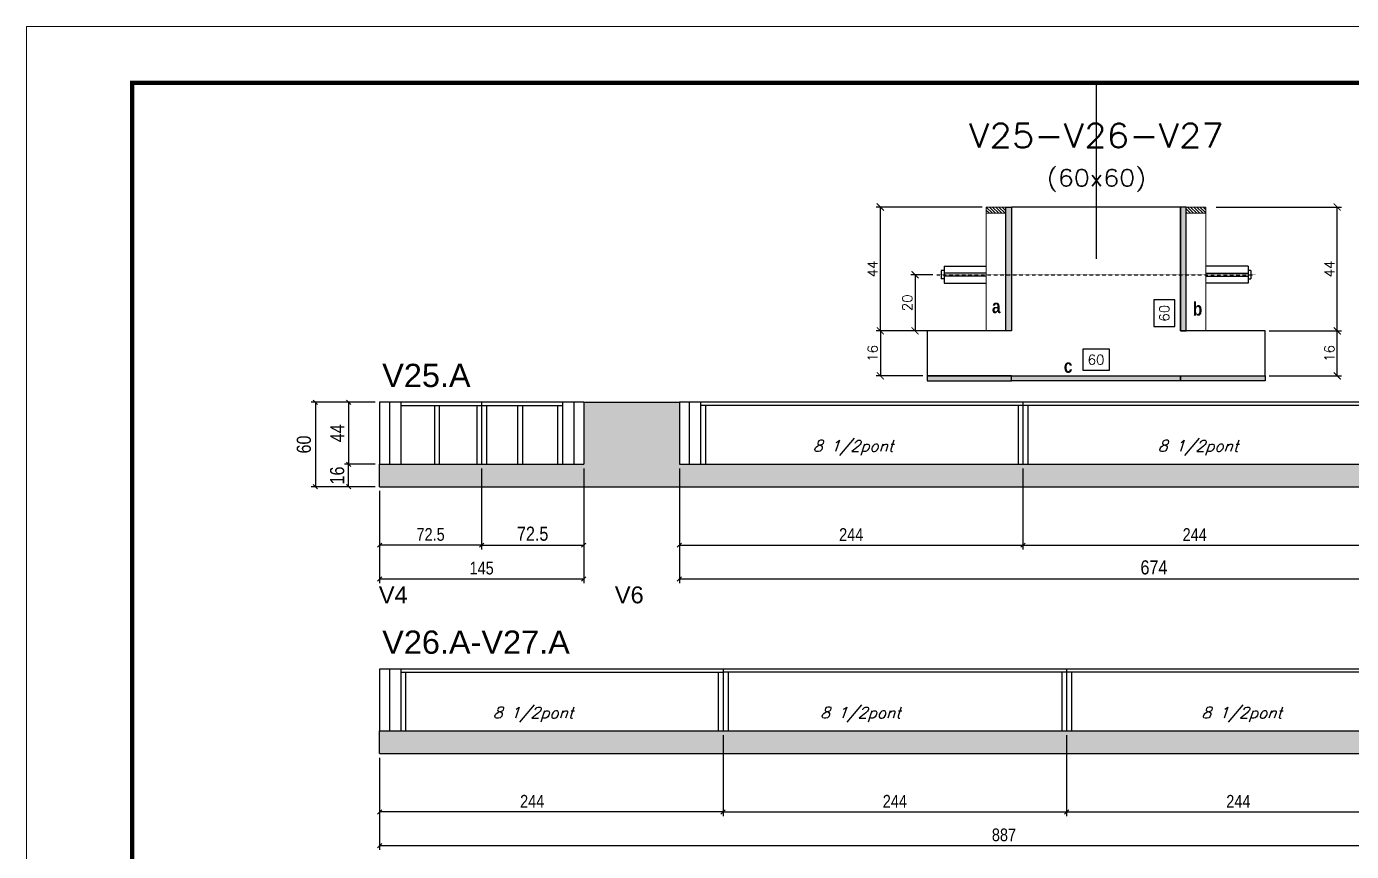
# Model space of a CAD drawing. Extents: x -10448 to -1189, y -11772 to 17235.
# Drawn here: x -10448 to -9507, y 8218 to 8804 of the extents above; entities that cross this region are included whole.
import ezdxf
from ezdxf.enums import TextEntityAlignment as Align

# ---------------------------------------------------------------- set-up
doc = ezdxf.new("R2010")
doc.units = 0
doc.linetypes.add('DASHED', pattern=[0.75, 0.5, -0.25])
doc.linetypes.add('HIDDEN', pattern=[0.375, 0.25, -0.125])
for name, color, linetype in [('5', 5, 'Continuous'), ('COTA', 241, 'Continuous'), ('Cota Seção (2x)', 4, 'Continuous'), ('detalhes', 4, 'Continuous'), ('NOMENCLATURA', 7, 'Continuous'), ('Painéis', 200, 'Continuous'), ('SARR_2.2x7', 40, 'Continuous'), ('SARR_3.5x7', 81, 'Continuous'), ('TENSOR', 3, 'Continuous'), ('texto', 7, 'Continuous'), ('Texto de Titulo', 7, 'Continuous'), ('Texto Qtd Sarr', 242, 'Continuous')]:
    doc.layers.add(name, color=color, linetype=linetype)
for name, color, linetype, lineweight in [('CONCRETO', 251, 'Continuous', 25), ('Folhas', 255, 'Continuous', 9), ('Hachura', 251, 'Continuous', 9), ('Madeira', 126, 'Continuous', 18), ('SARRAFO DE PRESSAO', 251, 'DASHED', 9), ('Texto Seção', 7, 'Continuous', 15)]:
    doc.layers.add(name, color=color, linetype=linetype, lineweight=lineweight)
doc.styles.add('COTA TECNICA', font='techl___.ttf', dxfattribs={"height": 10})
doc.styles.add('COTA TECNICA-50', font='techl___.ttf', dxfattribs={"height": 9})
doc.styles.add('Romans', font='romans.shx')
doc.styles.get("Standard").update_dxf_attribs({"font": 'arial.ttf'})
doc.styles.add('TECNICA', font='techb___.ttf', dxfattribs={"height": 10})
doc.dimstyles.new('COTA PAINEL-50', dxfattribs={"dimtxt": 9, "dimasz": 3, "dimexe": 3, "dimexo": 3, "dimgap": 3, "dimtad": 1, "dimdec": 1, "dimzin": 12, "dimdsep": 46, "dimtxsty": 'COTA TECNICA-50', "dimblk1": 'OBLIQUE', "dimblk2": 'OBLIQUE', "dimsah": 1, "dimcen": 0.9, "dimclrd": 4, "dimclre": 4, "dimclrt": 240, "dimadec": 1, "dimazin": 3, "dimtfac": 1, "dimtdec": 1, "dimtmove": 0, "dimatfit": 3, "dimfxl": 1, "dimtolj": 1, "dimtzin": 12, "dimarcsym": 0})
doc.dimstyles.new('Cota Seção (2x)', dxfattribs={"dimtxt": 7, "dimasz": 5, "dimexe": 3, "dimexo": 3, "dimgap": 2, "dimtad": 3, "dimdec": 1, "dimlfac": 0.5, "dimzin": 12, "dimdsep": 46, "dimtxsty": 'Romans', "dimblk": 'ARCHTICK', "dimcen": 0, "dimclrd": 4, "dimclre": 4, "dimclrt": 1, "dimadec": 1, "dimazin": 3, "dimtfac": 1, "dimtdec": 1, "dimtmove": 0, "dimatfit": 3, "dimldrblk": 'OBLIQUE', "dimfxl": 1, "dimtolj": 1, "dimtzin": 12, "dimarcsym": 0})
doc.dimstyles.new('Cota Seção interna', dxfattribs={"dimtxt": 7, "dimasz": 6, "dimexe": 0.18, "dimexo": 2, "dimgap": -4, "dimtad": 3, "dimdec": 1, "dimlfac": 0.5, "dimzin": 12, "dimdsep": 46, "dimtxsty": 'Romans', "dimblk": 'ARCHTICK', "dimcen": 0.09, "dimse1": 1, "dimse2": 1, "dimsd1": 1, "dimsd2": 1, "dimclrd": 180, "dimclre": 5, "dimclrt": 1, "dimadec": 0, "dimazin": 3, "dimtfac": 1, "dimtdec": 1, "dimtofl": 0, "dimtmove": 0, "dimatfit": 3, "dimldrblk": 'ARCHTICK', "dimfxl": 1, "dimtolj": 1, "dimtzin": 0, "dimarcsym": 0})
doc.dimstyles.new('PAINEL', dxfattribs={"dimtxt": 10, "dimasz": 3, "dimexe": 3, "dimexo": 3, "dimgap": 3, "dimtad": 1, "dimdec": 1, "dimzin": 12, "dimdsep": 46, "dimtxsty": 'COTA TECNICA', "dimblk1": 'OBLIQUE', "dimblk2": 'OBLIQUE', "dimsah": 1, "dimcen": 0.9, "dimclrd": 4, "dimclre": 4, "dimclrt": 240, "dimadec": 1, "dimazin": 3, "dimtfac": 1, "dimtdec": 1, "dimtmove": 0, "dimatfit": 3, "dimfxl": 1, "dimtolj": 1, "dimtzin": 12, "dimarcsym": 0})

# ---------------------------------------------------------------- blocks, each defined once
blk = doc.blocks.new('9999999999')
at = {"layer": 'Folhas'}
blk.add_lwpolyline([(98138.98, 34190.21), (99623.98, 34190.21), (99623.98, 35240.21), (98138.98, 35240.21)], close=True, dxfattribs=at)
at = {"layer": 'Folhas', "color": 30, "const_width": 3}
blk.add_lwpolyline([(98213.98, 34230.21), (99583.98, 34230.21), (99583.98, 35200.21), (98213.98, 35200.21)], close=True, dxfattribs=at)
blk = doc.blocks.new('_ArchTick')
at = {"color": 0, "linetype": 'ByBlock', "const_width": 0.15}
blk.add_lwpolyline([(-0.5, -0.5), (0.5, 0.5)], dxfattribs=at)
blk = doc.blocks.new('*D923')
at = {"layer": 'COTA', "color": 4, "lineweight": -2, "transparency": 16777216}
for p, q in [((-9769.61, 8675.96), (-9844.82, 8675.96)), ((-9841.82, 8587.96), (-9841.82, 8675.96)), ((-9769.61, 8587.96), (-9844.82, 8587.96))]:
    blk.add_line(p, q, dxfattribs=at)
at = {"layer": 'Defpoints', "color": 0, "transparency": 16777216}
for p in [(-9841.82, 8675.96), (-9766.61, 8675.96), (-9766.61, 8587.96)]:
    blk.add_point(p, dxfattribs=at)
at = {"layer": 'COTA', "color": 4, "lineweight": -2, "transparency": 16777216, "xscale": 5, "yscale": 5, "zscale": 5}
for p, rotation in [((-9841.82, 8675.96), 90), ((-9841.82, 8587.96), 270)]:
    blk.add_blockref('_ArchTick', p, dxfattribs=dict(at, rotation=rotation))
at = {"layer": 'COTA', "color": 1, "transparency": 16777216, "insert": (-9847.32, 8631.96), "char_height": 7, "attachment_point": 5, "rotation": 90, "style": 'Romans'}
blk.add_mtext('\\A1;44', dxfattribs=at)
blk = doc.blocks.new('_Oblique')
at = {"color": 0, "linetype": 'ByBlock', "lineweight": -2}
blk.add_line((-0.5, -0.5), (0.5, 0.5), dxfattribs=at)
blk = doc.blocks.new('*D924')
at = {"layer": 'COTA', "color": 4, "lineweight": -2, "transparency": 16777216}
for p, q in [((-9603.21, 8675.96), (-9514.34, 8675.96)), ((-9517.34, 8587.96), (-9517.34, 8675.96)), ((-9565.61, 8587.96), (-9514.34, 8587.96))]:
    blk.add_line(p, q, dxfattribs=at)
at = {"layer": 'Defpoints', "color": 0, "transparency": 16777216}
for p in [(-9606.21, 8675.96), (-9517.34, 8675.96), (-9568.61, 8587.96)]:
    blk.add_point(p, dxfattribs=at)
at = {"layer": 'COTA', "color": 4, "lineweight": -2, "transparency": 16777216, "xscale": 5, "yscale": 5, "zscale": 5}
for p, rotation in [((-9517.34, 8675.96), 90), ((-9517.34, 8587.96), 270)]:
    blk.add_blockref('_ArchTick', p, dxfattribs=dict(at, rotation=rotation))
at = {"layer": 'COTA', "color": 1, "transparency": 16777216, "insert": (-9522.84, 8631.96), "char_height": 7, "attachment_point": 5, "rotation": 90, "style": 'Romans'}
blk.add_mtext('\\A1;44', dxfattribs=at)
blk = doc.blocks.new('*D925')
at = {"layer": 'Cota Seção (2x)', "color": 180, "lineweight": -2, "transparency": 16777216}
for p, q in [((-9632.61, 8609.98), (-9647.61, 8609.98)), ((-9647.61, 8609.98), (-9647.61, 8590.98)), ((-9632.61, 8590.98), (-9632.61, 8609.98)), ((-9647.61, 8590.98), (-9632.61, 8590.98))]:
    blk.add_line(p, q, dxfattribs=at)
at = {"layer": 'Defpoints', "color": 0, "transparency": 16777216}
for p in [(-9628.61, 8675.96), (-9628.61, 8675.96), (-9628.61, 8555.96)]:
    blk.add_point(p, dxfattribs=at)
at = {"layer": 'Cota Seção (2x)', "color": 1, "transparency": 16777216, "insert": (-9640.11, 8600.48), "char_height": 7, "attachment_point": 5, "rotation": 90, "style": 'Romans'}
blk.add_mtext('\\A1;60', dxfattribs=at)
blk = doc.blocks.new('titulo1')
at = {"layer": 'Defpoints', "color": 252, "linetype": 'HIDDEN', "ltscale": 2}
blk.add_line((0, 0), (0, 125), dxfattribs=at)
at = {"layer": 'Defpoints', "style": 'Romans', "oblique": 15}
blk.add_attdef('FOLHA', text='', height=10, dxfattribs=at).set_placement((0, 15.58), align=Align.MIDDLE_CENTER)
at = {"layer": 'Texto Qtd Sarr', "color": 3, "style": 'Romans', "oblique": 15}
for tag, height, p in [('TITULO', 17, (0, 71.45)), ('SEÇÃO', 12, (0, 41.55))]:
    blk.add_attdef(tag, text='', height=height, dxfattribs=at).set_placement(p, align=Align.MIDDLE_CENTER)
blk = doc.blocks.new('*D926')
at = {"layer": 'Cota Seção (2x)', "color": 180, "lineweight": -2, "transparency": 16777216}
for p, q in [((-9679.11, 8574.96), (-9698.11, 8574.96)), ((-9698.11, 8574.96), (-9698.11, 8559.96)), ((-9679.11, 8559.96), (-9679.11, 8574.96)), ((-9698.11, 8559.96), (-9679.11, 8559.96))]:
    blk.add_line(p, q, dxfattribs=at)
at = {"layer": 'Defpoints', "color": 0, "transparency": 16777216}
for p in [(-9748.61, 8591.56), (-9628.61, 8591.56), (-9628.61, 8555.96)]:
    blk.add_point(p, dxfattribs=at)
at = {"layer": 'Cota Seção (2x)', "color": 1, "transparency": 16777216, "insert": (-9688.61, 8567.46), "char_height": 7, "attachment_point": 5, "style": 'Romans'}
blk.add_mtext('\\A1;60', dxfattribs=at)
blk = doc.blocks.new('*D930')
at = {"layer": 'COTA', "color": 4, "lineweight": -2, "transparency": 16777216}
for p, q in [((-9804.61, 8627.88), (-9820.17, 8627.88)), ((-9817.17, 8627.88), (-9817.17, 8587.96)), ((-9769.61, 8587.96), (-9820.17, 8587.96))]:
    blk.add_line(p, q, dxfattribs=at)
at = {"layer": 'Defpoints', "color": 0, "transparency": 16777216}
for p in [(-9801.61, 8627.88), (-9817.17, 8587.96), (-9766.61, 8587.96)]:
    blk.add_point(p, dxfattribs=at)
at = {"layer": 'COTA', "color": 4, "lineweight": -2, "transparency": 16777216, "xscale": 5, "yscale": 5, "zscale": 5}
for p, rotation in [((-9817.17, 8627.88), 90), ((-9817.17, 8587.96), 270)]:
    blk.add_blockref('_ArchTick', p, dxfattribs=dict(at, rotation=rotation))
at = {"layer": 'COTA', "color": 1, "transparency": 16777216, "insert": (-9822.67, 8607.92), "char_height": 7, "attachment_point": 5, "rotation": 90, "style": 'Romans'}
blk.add_mtext('\\A1;20', dxfattribs=at)
blk = doc.blocks.new('*D929')
at = {"layer": 'COTA', "color": 4, "lineweight": -2, "transparency": 16777216}
for p, q in [((-9565.61, 8587.96), (-9514.34, 8587.96)), ((-9517.34, 8555.96), (-9517.34, 8587.96)), ((-9565.61, 8555.96), (-9514.34, 8555.96))]:
    blk.add_line(p, q, dxfattribs=at)
at = {"layer": 'Defpoints', "color": 0, "transparency": 16777216}
for p in [(-9568.61, 8587.96), (-9517.34, 8587.96), (-9568.61, 8555.96)]:
    blk.add_point(p, dxfattribs=at)
at = {"layer": 'COTA', "color": 4, "lineweight": -2, "transparency": 16777216, "xscale": 5, "yscale": 5, "zscale": 5}
for p, rotation in [((-9517.34, 8587.96), 90), ((-9517.34, 8555.96), 270)]:
    blk.add_blockref('_ArchTick', p, dxfattribs=dict(at, rotation=rotation))
at = {"layer": 'COTA', "color": 1, "transparency": 16777216, "insert": (-9522.84, 8571.96), "char_height": 7, "attachment_point": 5, "rotation": 90, "style": 'Romans'}
blk.add_mtext('\\A1;16', dxfattribs=at)
blk = doc.blocks.new('*D931')
at = {"layer": 'COTA', "color": 4, "lineweight": -2, "transparency": 16777216}
for p, q in [((-9811.61, 8587.96), (-9844.82, 8587.96)), ((-9841.82, 8587.96), (-9841.82, 8555.96)), ((-9811.61, 8555.96), (-9844.82, 8555.96))]:
    blk.add_line(p, q, dxfattribs=at)
at = {"layer": 'Defpoints', "color": 0, "transparency": 16777216}
for p in [(-9808.61, 8587.96), (-9841.82, 8555.96), (-9808.61, 8555.96)]:
    blk.add_point(p, dxfattribs=at)
at = {"layer": 'COTA', "color": 4, "lineweight": -2, "transparency": 16777216, "xscale": 5, "yscale": 5, "zscale": 5}
for p, rotation in [((-9841.82, 8587.96), 90), ((-9841.82, 8555.96), 270)]:
    blk.add_blockref('_ArchTick', p, dxfattribs=dict(at, rotation=rotation))
at = {"layer": 'COTA', "color": 1, "transparency": 16777216, "insert": (-9847.32, 8571.96), "char_height": 7, "attachment_point": 5, "rotation": 90, "style": 'Romans'}
blk.add_mtext('\\A1;16', dxfattribs=at)
blk = doc.blocks.new('*D920')
at = {"layer": 'COTA', "color": 4, "linetype": 'ByBlock', "lineweight": -2, "transparency": 16777216}
for p, q in [((-9953.52, 8300.74), (-9953.52, 8243.21)), ((-9709.52, 8300.74), (-9709.52, 8243.21)), ((-9953.52, 8246.21), (-9709.52, 8246.21))]:
    blk.add_line(p, q, dxfattribs=at)
at = {"layer": 'Defpoints', "color": 0, "linetype": 'ByBlock', "transparency": 16777216}
for p in [(-9953.52, 8303.74), (-9709.52, 8303.74), (-9709.52, 8246.21)]:
    blk.add_point(p, dxfattribs=at)
at = {"layer": 'COTA', "color": 4, "linetype": 'ByBlock', "lineweight": -2, "transparency": 16777216, "xscale": 3, "yscale": 3, "zscale": 3, "rotation": 180}
blk.add_blockref('_Oblique', (-9953.52, 8246.21), dxfattribs=at)
at = {"layer": 'COTA', "color": 4, "linetype": 'ByBlock', "lineweight": -2, "transparency": 16777216, "xscale": 3, "yscale": 3, "zscale": 3}
blk.add_blockref('_Oblique', (-9709.52, 8246.21), dxfattribs=at)
at = {"layer": 'COTA', "color": 240, "linetype": 'ByBlock', "transparency": 16777216, "insert": (-9831.52, 8253.78), "char_height": 9, "attachment_point": 5, "style": 'COTA TECNICA-50'}
blk.add_mtext('\\A1;244', dxfattribs=at)
blk = doc.blocks.new('*D921')
at = {"layer": 'COTA', "color": 4, "linetype": 'ByBlock', "lineweight": -2, "transparency": 16777216}
for p, q in [((-9953.52, 8300.74), (-9953.52, 8243.21)), ((-10197.52, 8284.74), (-10197.52, 8243.21)), ((-9953.52, 8246.21), (-10197.52, 8246.21))]:
    blk.add_line(p, q, dxfattribs=at)
at = {"layer": 'Defpoints', "color": 0, "linetype": 'ByBlock', "transparency": 16777216}
for p in [(-9953.52, 8303.74), (-10197.52, 8287.74), (-10197.52, 8246.21)]:
    blk.add_point(p, dxfattribs=at)
at = {"layer": 'COTA', "color": 4, "linetype": 'ByBlock', "lineweight": -2, "transparency": 16777216, "xscale": 3, "yscale": 3, "zscale": 3, "rotation": 180}
blk.add_blockref('_Oblique', (-10197.52, 8246.21), dxfattribs=at)
at = {"layer": 'COTA', "color": 4, "linetype": 'ByBlock', "lineweight": -2, "transparency": 16777216, "xscale": 3, "yscale": 3, "zscale": 3}
blk.add_blockref('_Oblique', (-9953.52, 8246.21), dxfattribs=at)
at = {"layer": 'COTA', "color": 240, "linetype": 'ByBlock', "transparency": 16777216, "insert": (-10089.11, 8253.78), "char_height": 9, "attachment_point": 5, "style": 'COTA TECNICA-50'}
blk.add_mtext('\\A1;244', dxfattribs=at)
blk = doc.blocks.new('*D922')
at = {"layer": 'COTA', "color": 4, "linetype": 'ByBlock', "lineweight": -2, "transparency": 16777216}
for p, q in [((-10197.52, 8284.74), (-10197.52, 8219.29)), ((-9310.52, 8284.74), (-9310.52, 8219.29)), ((-10197.52, 8222.29), (-9310.52, 8222.29))]:
    blk.add_line(p, q, dxfattribs=at)
at = {"layer": 'Defpoints', "color": 0, "linetype": 'ByBlock', "transparency": 16777216}
for p in [(-10197.52, 8287.74), (-9310.52, 8287.74), (-9310.52, 8222.29)]:
    blk.add_point(p, dxfattribs=at)
at = {"layer": 'COTA', "color": 4, "linetype": 'ByBlock', "lineweight": -2, "transparency": 16777216, "xscale": 3, "yscale": 3, "zscale": 3, "rotation": 180}
blk.add_blockref('_Oblique', (-10197.52, 8222.29), dxfattribs=at)
at = {"layer": 'COTA', "color": 4, "linetype": 'ByBlock', "lineweight": -2, "transparency": 16777216, "xscale": 3, "yscale": 3, "zscale": 3}
blk.add_blockref('_Oblique', (-9310.52, 8222.29), dxfattribs=at)
at = {"layer": 'COTA', "color": 240, "linetype": 'ByBlock', "transparency": 16777216, "insert": (-9754.02, 8229.87), "char_height": 9, "attachment_point": 5, "style": 'COTA TECNICA-50'}
blk.add_mtext('\\A1;887', dxfattribs=at)
blk = doc.blocks.new('*D932')
at = {"layer": 'COTA', "color": 4, "lineweight": -2, "transparency": 16777216}
for p, q in [((-9709.52, 8300.74), (-9709.52, 8243.21)), ((-9465.52, 8300.74), (-9465.52, 8243.21)), ((-9709.52, 8246.21), (-9465.52, 8246.21))]:
    blk.add_line(p, q, dxfattribs=at)
at = {"layer": 'Defpoints', "color": 0, "transparency": 16777216}
for p in [(-9709.52, 8303.74), (-9465.52, 8303.74), (-9465.52, 8246.21)]:
    blk.add_point(p, dxfattribs=at)
at = {"layer": 'COTA', "color": 4, "lineweight": -2, "transparency": 16777216, "xscale": 3, "yscale": 3, "zscale": 3, "rotation": 180}
blk.add_blockref('_Oblique', (-9709.52, 8246.21), dxfattribs=at)
at = {"layer": 'COTA', "color": 4, "lineweight": -2, "transparency": 16777216, "xscale": 3, "yscale": 3, "zscale": 3}
blk.add_blockref('_Oblique', (-9465.52, 8246.21), dxfattribs=at)
at = {"layer": 'COTA', "color": 240, "transparency": 16777216, "insert": (-9587.52, 8253.78), "char_height": 9, "attachment_point": 5, "style": 'COTA TECNICA-50'}
blk.add_mtext('\\A1;244', dxfattribs=at)
blk = doc.blocks.new('*D1044')
at = {"layer": 'COTA', "color": 4, "linetype": 'ByBlock', "lineweight": -2, "transparency": 16777216}
for p, q in [((-9984.52, 8490.23), (-9984.52, 8432.7)), ((-9740.52, 8490.23), (-9740.52, 8432.7)), ((-9984.52, 8435.7), (-9740.52, 8435.7))]:
    blk.add_line(p, q, dxfattribs=at)
at = {"layer": 'Defpoints', "color": 0, "linetype": 'ByBlock', "transparency": 16777216}
for p in [(-9984.52, 8493.23), (-9740.52, 8493.23), (-9740.52, 8435.7)]:
    blk.add_point(p, dxfattribs=at)
at = {"layer": 'COTA', "color": 4, "linetype": 'ByBlock', "lineweight": -2, "transparency": 16777216, "xscale": 3, "yscale": 3, "zscale": 3, "rotation": 180}
blk.add_blockref('_Oblique', (-9984.52, 8435.7), dxfattribs=at)
at = {"layer": 'COTA', "color": 4, "linetype": 'ByBlock', "lineweight": -2, "transparency": 16777216, "xscale": 3, "yscale": 3, "zscale": 3}
blk.add_blockref('_Oblique', (-9740.52, 8435.7), dxfattribs=at)
at = {"layer": 'COTA', "color": 240, "linetype": 'ByBlock', "transparency": 16777216, "insert": (-9862.52, 8443.26), "char_height": 9, "attachment_point": 5, "style": 'COTA TECNICA-50'}
blk.add_mtext('\\A1;244', dxfattribs=at)
blk = doc.blocks.new('*D1045')
at = {"layer": 'COTA', "color": 4, "linetype": 'ByBlock', "lineweight": -2, "transparency": 16777216}
for p, q in [((-10125.02, 8490.23), (-10125.02, 8432.7)), ((-10197.52, 8474.23), (-10197.52, 8432.7)), ((-10125.02, 8435.7), (-10197.52, 8435.7))]:
    blk.add_line(p, q, dxfattribs=at)
at = {"layer": 'Defpoints', "color": 0, "linetype": 'ByBlock', "transparency": 16777216}
for p in [(-10125.02, 8493.23), (-10197.52, 8477.23), (-10197.52, 8435.7)]:
    blk.add_point(p, dxfattribs=at)
at = {"layer": 'COTA', "color": 4, "linetype": 'ByBlock', "lineweight": -2, "transparency": 16777216, "xscale": 3, "yscale": 3, "zscale": 3, "rotation": 180}
blk.add_blockref('_Oblique', (-10197.52, 8435.7), dxfattribs=at)
at = {"layer": 'COTA', "color": 4, "linetype": 'ByBlock', "lineweight": -2, "transparency": 16777216, "xscale": 3, "yscale": 3, "zscale": 3}
blk.add_blockref('_Oblique', (-10125.02, 8435.7), dxfattribs=at)
at = {"layer": 'COTA', "color": 240, "linetype": 'ByBlock', "transparency": 16777216, "insert": (-10161.27, 8443.3), "char_height": 9, "attachment_point": 5, "style": 'COTA TECNICA-50'}
blk.add_mtext('\\A1;72.5', dxfattribs=at)
blk = doc.blocks.new('*D1046')
at = {"layer": 'COTA', "color": 4, "linetype": 'ByBlock', "lineweight": -2, "transparency": 16777216}
for p, q in [((-10052.52, 8490.23), (-10052.52, 8408.77)), ((-10197.52, 8474.23), (-10197.52, 8408.77)), ((-10197.52, 8411.77), (-10052.52, 8411.77))]:
    blk.add_line(p, q, dxfattribs=at)
at = {"layer": 'Defpoints', "color": 0, "linetype": 'ByBlock', "transparency": 16777216}
for p in [(-10052.52, 8493.23), (-10197.52, 8477.23), (-10052.52, 8411.77)]:
    blk.add_point(p, dxfattribs=at)
at = {"layer": 'COTA', "color": 4, "linetype": 'ByBlock', "lineweight": -2, "transparency": 16777216, "xscale": 3, "yscale": 3, "zscale": 3, "rotation": 180}
blk.add_blockref('_Oblique', (-10197.52, 8411.77), dxfattribs=at)
at = {"layer": 'COTA', "color": 4, "linetype": 'ByBlock', "lineweight": -2, "transparency": 16777216, "xscale": 3, "yscale": 3, "zscale": 3}
blk.add_blockref('_Oblique', (-10052.52, 8411.77), dxfattribs=at)
at = {"layer": 'COTA', "color": 240, "linetype": 'ByBlock', "transparency": 16777216, "insert": (-10125.02, 8419.37), "char_height": 9, "attachment_point": 5, "style": 'COTA TECNICA-50'}
blk.add_mtext('\\A1;145', dxfattribs=at)
blk = doc.blocks.new('*D1047')
at = {"layer": 'COTA', "color": 4, "lineweight": -2, "transparency": 16777216}
for p, q in [((-9740.52, 8490.23), (-9740.52, 8432.7)), ((-9496.52, 8490.23), (-9496.52, 8432.7)), ((-9740.52, 8435.7), (-9496.52, 8435.7))]:
    blk.add_line(p, q, dxfattribs=at)
at = {"layer": 'Defpoints', "color": 0, "transparency": 16777216}
for p in [(-9740.52, 8493.23), (-9496.52, 8493.23), (-9496.52, 8435.7)]:
    blk.add_point(p, dxfattribs=at)
at = {"layer": 'COTA', "color": 4, "lineweight": -2, "transparency": 16777216, "xscale": 3, "yscale": 3, "zscale": 3, "rotation": 180}
blk.add_blockref('_Oblique', (-9740.52, 8435.7), dxfattribs=at)
at = {"layer": 'COTA', "color": 4, "lineweight": -2, "transparency": 16777216, "xscale": 3, "yscale": 3, "zscale": 3}
blk.add_blockref('_Oblique', (-9496.52, 8435.7), dxfattribs=at)
at = {"layer": 'COTA', "color": 240, "transparency": 16777216, "insert": (-9618.52, 8443.26), "char_height": 9, "attachment_point": 5, "style": 'COTA TECNICA-50'}
blk.add_mtext('\\A1;244', dxfattribs=at)
blk = doc.blocks.new('*D1052')
at = {"layer": 'COTA', "color": 4, "lineweight": -2, "transparency": 16777216}
for p, q in [((-10125.02, 8490.23), (-10125.02, 8432.7)), ((-10052.52, 8490.23), (-10052.52, 8432.7)), ((-10125.02, 8435.7), (-10052.52, 8435.7))]:
    blk.add_line(p, q, dxfattribs=at)
at = {"layer": 'Defpoints', "color": 0, "transparency": 16777216}
for p in [(-10125.02, 8493.23), (-10052.52, 8493.23), (-10052.52, 8435.7)]:
    blk.add_point(p, dxfattribs=at)
at = {"layer": 'COTA', "color": 4, "lineweight": -2, "transparency": 16777216, "xscale": 3, "yscale": 3, "zscale": 3, "rotation": 180}
blk.add_blockref('_Oblique', (-10125.02, 8435.7), dxfattribs=at)
at = {"layer": 'COTA', "color": 4, "lineweight": -2, "transparency": 16777216, "xscale": 3, "yscale": 3, "zscale": 3}
blk.add_blockref('_Oblique', (-10052.52, 8435.7), dxfattribs=at)
at = {"layer": 'COTA', "color": 240, "transparency": 16777216, "insert": (-10088.77, 8443.81), "char_height": 10, "attachment_point": 5, "style": 'COTA TECNICA'}
blk.add_mtext('\\A1;72.5', dxfattribs=at)
blk = doc.blocks.new('*D1053')
at = {"layer": 'COTA', "color": 4, "lineweight": -2, "transparency": 16777216}
for p, q in [((-9984.52, 8490.23), (-9984.52, 8408.77)), ((-9310.52, 8490.23), (-9310.52, 8408.77)), ((-9984.52, 8411.77), (-9310.52, 8411.77))]:
    blk.add_line(p, q, dxfattribs=at)
at = {"layer": 'Defpoints', "color": 0, "transparency": 16777216}
for p in [(-9984.52, 8493.23), (-9310.52, 8493.23), (-9310.52, 8411.77)]:
    blk.add_point(p, dxfattribs=at)
at = {"layer": 'COTA', "color": 4, "lineweight": -2, "transparency": 16777216, "xscale": 3, "yscale": 3, "zscale": 3, "rotation": 180}
blk.add_blockref('_Oblique', (-9984.52, 8411.77), dxfattribs=at)
at = {"layer": 'COTA', "color": 4, "lineweight": -2, "transparency": 16777216, "xscale": 3, "yscale": 3, "zscale": 3}
blk.add_blockref('_Oblique', (-9310.52, 8411.77), dxfattribs=at)
at = {"layer": 'COTA', "color": 240, "transparency": 16777216, "insert": (-9647.52, 8419.88), "char_height": 10, "attachment_point": 5, "style": 'COTA TECNICA'}
blk.add_mtext('\\A1;674', dxfattribs=at)
blk = doc.blocks.new('*D1054')
at = {"layer": 'COTA', "color": 4, "lineweight": -2, "transparency": 16777216}
for p, q in [((-10200.52, 8537.23), (-10222.48, 8537.23)), ((-10219.48, 8537.23), (-10219.48, 8493.23)), ((-10200.52, 8493.23), (-10222.48, 8493.23))]:
    blk.add_line(p, q, dxfattribs=at)
at = {"layer": 'Defpoints', "color": 0, "transparency": 16777216}
for p in [(-10197.52, 8537.23), (-10219.48, 8493.23), (-10197.52, 8493.23)]:
    blk.add_point(p, dxfattribs=at)
at = {"layer": 'COTA', "color": 4, "lineweight": -2, "transparency": 16777216, "xscale": 3, "yscale": 3, "zscale": 3}
for p, rotation in [((-10219.48, 8537.23), 90), ((-10219.48, 8493.23), 270)]:
    blk.add_blockref('_Oblique', p, dxfattribs=dict(at, rotation=rotation))
at = {"layer": 'COTA', "color": 240, "transparency": 16777216, "insert": (-10227.55, 8515.23), "char_height": 10, "attachment_point": 5, "rotation": 90, "style": 'COTA TECNICA'}
blk.add_mtext('\\A1;44', dxfattribs=at)
blk = doc.blocks.new('*D1055')
at = {"layer": 'COTA', "color": 4, "lineweight": -2, "transparency": 16777216}
for p, q in [((-10200.52, 8493.23), (-10222.48, 8493.23)), ((-10219.48, 8477.23), (-10219.48, 8493.23)), ((-10200.52, 8477.23), (-10222.48, 8477.23))]:
    blk.add_line(p, q, dxfattribs=at)
at = {"layer": 'Defpoints', "color": 0, "transparency": 16777216}
for p in [(-10219.48, 8493.23), (-10197.52, 8493.23), (-10197.52, 8477.23)]:
    blk.add_point(p, dxfattribs=at)
at = {"layer": 'COTA', "color": 4, "lineweight": -2, "transparency": 16777216, "xscale": 3, "yscale": 3, "zscale": 3}
for p, rotation in [((-10219.48, 8493.23), 90), ((-10219.48, 8477.23), 270)]:
    blk.add_blockref('_Oblique', p, dxfattribs=dict(at, rotation=rotation))
at = {"layer": 'COTA', "color": 240, "transparency": 16777216, "insert": (-10227.58, 8485.23), "char_height": 10, "attachment_point": 5, "rotation": 90, "style": 'COTA TECNICA'}
blk.add_mtext('\\A1;16', dxfattribs=at)
blk = doc.blocks.new('*D1056')
at = {"layer": 'COTA', "color": 4, "lineweight": -2, "transparency": 16777216}
for p, q in [((-10200.52, 8537.23), (-10246.13, 8537.23)), ((-10243.13, 8537.23), (-10243.13, 8477.23)), ((-10200.52, 8477.23), (-10246.13, 8477.23))]:
    blk.add_line(p, q, dxfattribs=at)
at = {"layer": 'COTA', "color": 4, "linetype": 'ByBlock', "lineweight": -2, "transparency": 16777216}
for p, q in [((-5109.73, 7035.47), (-5109.73, 7015.44)), ((-4809.73, 7035.47), (-4809.73, 7015.44)), ((-4809.73, 7018.44), (-5109.73, 7018.44))]:
    blk.add_line(p, q, dxfattribs=at)
at = {"layer": 'Defpoints', "color": 0, "transparency": 16777216}
for p in [(-10197.52, 8537.23), (-10243.13, 8477.23), (-10197.52, 8477.23)]:
    blk.add_point(p, dxfattribs=at)
at = {"layer": 'Defpoints', "color": 0, "linetype": 'ByBlock', "transparency": 16777216}
for p in [(-5109.73, 7038.47), (-4809.73, 7038.47), (-5109.73, 7018.44)]:
    blk.add_point(p, dxfattribs=at)
at = {"layer": 'COTA', "color": 4, "lineweight": -2, "transparency": 16777216, "xscale": 3, "yscale": 3, "zscale": 3}
for p, rotation in [((-10243.13, 8537.23), 90), ((-10243.13, 8477.23), 270)]:
    blk.add_blockref('_Oblique', p, dxfattribs=dict(at, rotation=rotation))
at = {"layer": 'COTA', "color": 4, "linetype": 'ByBlock', "lineweight": -2, "transparency": 16777216, "xscale": 3, "yscale": 3, "zscale": 3, "rotation": 180}
blk.add_blockref('_Oblique', (-5109.73, 7018.44), dxfattribs=at)
at = {"layer": 'COTA', "color": 4, "linetype": 'ByBlock', "lineweight": -2, "transparency": 16777216, "xscale": 3, "yscale": 3, "zscale": 3}
blk.add_blockref('_Oblique', (-4809.73, 7018.44), dxfattribs=at)
at = {"layer": 'COTA', "color": 240, "transparency": 16777216, "insert": (-10251.23, 8507.23), "char_height": 10, "attachment_point": 5, "rotation": 90, "style": 'COTA TECNICA'}
blk.add_mtext('\\A1;60', dxfattribs=at)
at = {"layer": 'COTA', "color": 240, "linetype": 'ByBlock', "transparency": 16777216, "insert": (-4959.73, 7026.66), "char_height": 10, "attachment_point": 5, "style": 'COTA TECNICA'}
blk.add_mtext('\\A1;300', dxfattribs=at)

msp = doc.modelspace()

# ---------------------------------------------------------------- hatches: boundary and pattern name
at = {"layer": 'COTA', "linetype": 'ByBlock'}
h = msp.add_hatch(dxfattribs=at)
h.set_pattern_fill('AR-CONC', color=256, scale=0.03)
h.set_pattern_definition([(50, (-31, 0), (5.46554, -0.4781726), [0.5715, -6.2865]), (355, (-31, 0), (-1.0573026, 5.7317054), [0.4572, -5.0292175]), (100.451445, (-30.5445, -0.04), (4.4082374, 5.2535326), [0.4857003, -5.3427073]), (46.1842, (-31, 1.524), (8.1323712, -1.26127), [0.85725, -9.42975]), (96.63556, (-30.322, 1.419), (7.122124, 7.4227837), [0.7285507, -8.014068]), (351.18415, (-31, 1.524), (7.122124, 7.422784), [0.685799, -7.543792]), (21, (-30.238, 1.143), (4.5484317, -3.067956), [0.5715, -6.2865]), (326, (-30.238, 1.143), (1.8540609, 5.525639), [0.4572, -5.0292]), (71.451445, (-29.859, 0.8873), (6.4024926, 2.457683), [0.4857003, -5.3426981]), (37.5, (-31, 0), (0.0926581, 2.53665117), [0, -4.96824, 0, -5.1054, 0, -5.04825]), (7.5, (-31, 0), (2.0045899, 3.00541724), [0, -2.91084, 0, -4.85394, 0, -1.92405]), (327.5, (-32.6993, 0), (4.06771786, -0.17186232), [0, -1.905, 0, -5.9436, 0, -7.8867]), (317.5, (-33.4613, 0), (4.4438754, 0.7627947), [0, -2.4765, 0, -3.94716, 0, -5.6007])])
h.paths.add_polyline_path([(-9984.52, 8537.23), (-10052.52, 8537.23), (-10052.52, 8493.23), (-10197.52, 8493.23), (-10197.52, 8477.23), (-9310.52, 8477.23), (-9310.52, 8493.23), (-9984.52, 8493.23)])
h = msp.add_hatch(dxfattribs=at)
h.set_pattern_fill('AR-CONC', color=256, scale=0.03)
h.set_pattern_definition([(50, (-374.3007, -4820.0656), (5.4655401, -0.4781726), [0.5715, -6.2865]), (355, (-374.3007, -4820.0656), (-1.0573026, 5.7317054), [0.4572, -5.0292175]), (100.451445, (-373.845, -4820.1055), (4.4082374, 5.2535326), [0.4857003, -5.3427073]), (46.1842, (-374.301, -4818.5416), (8.1323712, -1.2612698), [0.85725, -9.42975]), (96.63556, (-373.623, -4818.647), (7.122124, 7.4227837), [0.7285507, -8.0140682]), (351.18415, (-374.301, -4818.542), (7.122124, 7.4227837), [0.685799, -7.543792]), (21, (-373.5387, -4818.9226), (4.5484317, -3.067956), [0.5715, -6.2865]), (326, (-373.5387, -4818.9226), (1.8540609, 5.525639), [0.4572, -5.0292]), (71.451445, (-373.1596, -4819.1783), (6.4024926, 2.457683), [0.4857003, -5.3426981]), (37.5, (-374.3007, -4820.0656), (0.0926581, 2.53665117), [0, -4.96824, 0, -5.1054, 0, -5.04825]), (7.5, (-374.3007, -4820.0656), (2.00458988, 3.00541724), [0, -2.91084, 0, -4.85394, 0, -1.92405]), (327.5, (-376, -4820.0656), (4.06771786, -0.17186232), [0, -1.905, 0, -5.9436, 0, -7.8867]), (317.5, (-376.762, -4820.0656), (4.44387544, 0.7627947), [0, -2.4765, 0, -3.94716, 0, -5.6007])])
h.paths.add_polyline_path([(-9310.52, 8287.74), (-9310.52, 8303.74), (-10197.52, 8303.74), (-10197.52, 8287.74)])
at = {"layer": 'Hachura'}
h = msp.add_hatch(dxfattribs=at)
h.set_pattern_fill('ANSI31', color=256, scale=0.5, angle=270, style=0)
h.set_pattern_definition([(315, (13210.8067, 441.9159), (1.12253202, 1.12253202), [])])
h.paths.add_polyline_path([(-9752.61, 8671.56), (-9752.61, 8675.96), (-9766.61, 8675.96), (-9766.61, 8671.56)])
h = msp.add_hatch(color=256, dxfattribs=at)
h.dxf.hatch_style = 1
h.paths.add_polyline_path([(-9752.61, 8675.96), (-9748.61, 8675.96), (-9748.61, 8587.96), (-9752.61, 8587.96)])
h = msp.add_hatch(color=256, dxfattribs=at)
h.dxf.hatch_style = 1
h.paths.add_polyline_path([(-9624.61, 8675.96), (-9628.61, 8675.96), (-9628.61, 8587.96), (-9624.61, 8587.96)])
h = msp.add_hatch(dxfattribs=at)
h.set_pattern_fill('ANSI31', color=256, scale=0.5, angle=270, style=0)
h.set_pattern_definition([(315, (13284.0067, 441.9159), (1.12253202, 1.12253202), [])])
h.paths.add_polyline_path([(-9624.61, 8671.56), (-9624.61, 8675.96), (-9610.61, 8675.96), (-9610.61, 8671.56)])
h = msp.add_hatch(color=256, dxfattribs=at)
h.dxf.hatch_style = 1
h.paths.add_polyline_path([(-9748.61, 8552.36), (-9748.61, 8555.96), (-9808.61, 8555.96), (-9808.61, 8552.36)])
h = msp.add_hatch(color=256, dxfattribs=at)
h.dxf.hatch_style = 1
h.paths.add_polyline_path([(-9748.61, 8552.36), (-9748.61, 8555.96), (-9628.61, 8555.96), (-9628.61, 8552.36)])
h = msp.add_hatch(color=256, dxfattribs=at)
h.dxf.hatch_style = 1
h.paths.add_polyline_path([(-9628.61, 8552.36), (-9628.61, 8555.96), (-9568.61, 8555.96), (-9568.61, 8552.36)])

# ---------------------------------------------------------------- linework, layer by layer
at = {"ltscale": 3}
for p, q in [((-9798.61, 8630.88), (-9798.61, 8624.88)), ((-9796.61, 8630.88), (-9798.61, 8630.88)), ((-9796.61, 8633.88), (-9796.61, 8621.88)), ((-9796.61, 8633.88), (-9766.61, 8633.88)), ((-9580.61, 8633.88), (-9610.61, 8633.88)), ((-9580.61, 8633.88), (-9580.61, 8621.88)), ((-9578.61, 8630.88), (-9580.61, 8630.88)), ((-9578.61, 8630.88), (-9578.61, 8624.88)), ((-9796.61, 8624.88), (-9798.61, 8624.88)), ((-9766.61, 8628.88), (-9796.61, 8628.88)), ((-9766.61, 8626.88), (-9796.61, 8626.88)), ((-9796.61, 8621.88), (-9766.61, 8621.88)), ((-9610.61, 8628.88), (-9580.61, 8628.88)), ((-9610.61, 8626.88), (-9580.61, 8626.88)), ((-9580.61, 8621.88), (-9610.61, 8621.88)), ((-9580.61, 8624.88), (-9578.61, 8624.88))]:
    msp.add_line(p, q, dxfattribs=at)
at = {"layer": 'CONCRETO'}
for p, q in [((-9628.61, 8622.23), (-9628.61, 8622.23)), ((-9610.61, 8617.83), (-9610.61, 8617.83)), ((-9766.61, 8587.96), (-9766.61, 8587.96))]:
    msp.add_line(p, q, dxfattribs=at)
msp.add_lwpolyline([(-9568.61, 8587.96), (-9628.61, 8587.96), (-9628.61, 8675.96), (-9748.61, 8675.96), (-9748.61, 8587.96), (-9808.61, 8587.96), (-9808.61, 8555.96), (-9568.61, 8555.96)], close=True, dxfattribs=at)
at = {"layer": 'COTA', "linetype": 'ByBlock'}
for p, q in [((-10052.52, 8537.23), (-9984.52, 8537.23)), ((-10197.52, 8477.23), (-10197.52, 8493.23)), ((-10197.52, 8287.74), (-10197.52, 8303.74))]:
    msp.add_line(p, q, dxfattribs=at)
for points in [[(-10197.52, 8477.23), (-9310.52, 8477.23)], [(-10197.52, 8287.74), (-9310.52, 8287.74)]]:
    msp.add_lwpolyline(points, dxfattribs=at)
at = {"layer": 'Madeira'}
for points in [[(-9752.61, 8671.56), (-9752.61, 8675.96), (-9766.61, 8675.96), (-9766.61, 8671.56)], [(-9752.61, 8675.96), (-9766.61, 8675.96), (-9766.61, 8587.96), (-9752.61, 8587.96)], [(-9624.61, 8671.56), (-9624.61, 8675.96), (-9610.61, 8675.96), (-9610.61, 8671.56)], [(-9610.61, 8675.96), (-9624.61, 8675.96), (-9624.61, 8587.96), (-9610.61, 8587.96)], [(-9730.61, 8552.36), (-9730.61, 8552.36), (-9628.61, 8552.36), (-9628.61, 8552.36)]]:
    msp.add_lwpolyline(points, close=True, dxfattribs=at)
at = {"layer": 'Painéis', "linetype": 'Continuous'}
for p, q in [((-10197.52, 8537.23), (-10197.52, 8493.23)), ((-10052.52, 8537.23), (-10052.52, 8493.23)), ((-9984.52, 8537.23), (-9984.52, 8493.23)), ((-9740.52, 8537.23), (-9740.52, 8493.23)), ((-10197.52, 8347.74), (-10197.52, 8303.74)), ((-9953.52, 8347.74), (-9953.52, 8303.74)), ((-9709.52, 8347.74), (-9709.52, 8303.74))]:
    msp.add_line(p, q, dxfattribs=at)
at = {"layer": 'Painéis'}
msp.add_line((-10125.02, 8537.23), (-10125.02, 8493.23), dxfattribs=at)
for points in [[(-9752.61, 8675.96), (-9748.61, 8675.96), (-9748.61, 8587.96), (-9752.61, 8587.96)], [(-9624.61, 8675.96), (-9628.61, 8675.96), (-9628.61, 8587.96), (-9624.61, 8587.96)], [(-9748.61, 8552.36), (-9748.61, 8555.96), (-9808.61, 8555.96), (-9808.61, 8552.36)], [(-9748.61, 8552.36), (-9748.61, 8555.96), (-9628.61, 8555.96), (-9628.61, 8552.36)], [(-9628.61, 8552.36), (-9628.61, 8555.96), (-9568.61, 8555.96), (-9568.61, 8552.36)]]:
    msp.add_lwpolyline(points, close=True, dxfattribs=at)
at = {"layer": 'Painéis', "linetype": 'Continuous'}
for points in [[(-10052.52, 8537.23), (-10197.52, 8537.23)], [(-9310.52, 8537.23), (-9984.52, 8537.23)], [(-10197.52, 8493.23), (-10052.52, 8493.23)], [(-9984.52, 8493.23), (-9310.52, 8493.23)], [(-9310.52, 8347.74), (-10197.52, 8347.74)], [(-10197.52, 8303.74), (-9310.52, 8303.74)]]:
    msp.add_lwpolyline(points, dxfattribs=at)
at = {"layer": 'SARR_2.2x7', "linetype": 'Continuous'}
for p, q in [((-10190.52, 8537.23), (-10190.52, 8493.23)), ((-10059.52, 8537.23), (-10059.52, 8493.23)), ((-9977.52, 8537.23), (-9977.52, 8493.23)), ((-10182.52, 8535.03), (-10125.02, 8535.03)), ((-10125.02, 8535.03), (-10067.52, 8535.03)), ((-9740.52, 8535.03), (-9969.52, 8535.03)), ((-9496.52, 8535.03), (-9740.52, 8535.03)), ((-10190.52, 8347.74), (-10190.52, 8303.74)), ((-10182.52, 8345.54), (-9953.52, 8345.54)), ((-9709.52, 8345.54), (-9953.52, 8345.54)), ((-9465.52, 8345.54), (-9709.52, 8345.54))]:
    msp.add_line(p, q, dxfattribs=at)
at = {"layer": 'SARR_3.5x7'}
for p, q in [((-10182.52, 8537.23), (-10182.52, 8493.23)), ((-10067.52, 8537.23), (-10067.52, 8493.23)), ((-9969.52, 8537.23), (-9969.52, 8493.23)), ((-10158.59, 8535.03), (-10158.59, 8493.23)), ((-10155.09, 8535.03), (-10155.09, 8493.23)), ((-10128.52, 8535.03), (-10128.52, 8493.23)), ((-10121.52, 8535.03), (-10121.52, 8493.23)), ((-10099.51, 8535.03), (-10099.51, 8493.23)), ((-10096.01, 8535.03), (-10096.01, 8493.23)), ((-10071.02, 8535.03), (-10071.02, 8493.23)), ((-9966.02, 8535.03), (-9966.02, 8493.23)), ((-9744.02, 8535.03), (-9744.02, 8493.23)), ((-9737.02, 8535.03), (-9737.02, 8493.23)), ((-10182.52, 8347.74), (-10182.52, 8303.74)), ((-10179.02, 8345.54), (-10179.02, 8303.74)), ((-9957.02, 8345.54), (-9957.02, 8303.74)), ((-9950.02, 8345.54), (-9950.02, 8303.74)), ((-9713.02, 8345.54), (-9713.02, 8303.74)), ((-9706.02, 8345.54), (-9706.02, 8303.74))]:
    msp.add_line(p, q, dxfattribs=at)
at = {"layer": 'TENSOR', "linetype": 'HIDDEN', "ltscale": 0.5}
msp.add_line((-9801.61, 8627.88), (-9575.31, 8627.88), dxfattribs=at)

# ---------------------------------------------------------------- block references
at = {"layer": 'SARRAFO DE PRESSAO', "color": 6, "linetype": 'ByBlock'}
msp.add_blockref('9999999999', (-108587.26, -26436), dxfattribs=at)
at = {"layer": 'Texto Seção'}
ref = msp.add_blockref('titulo1', (-9688.28, 8639.2), dxfattribs=at)
ref.add_attrib('TITULO', 'V25-V26-V27', dxfattribs={"layer": 'Texto de Titulo', "color": 7, "height": 17, "style": 'Romans', "width": 1.1}).set_placement((-9688.28, 8726.7), align=Align.MIDDLE_CENTER)
ref.add_attrib('SEÇÃO', '(60x60)', dxfattribs={"layer": 'Texto de Titulo', "color": 7, "height": 12, "style": 'Romans', "width": 1.1}).set_placement((-9688.28, 8696.7), align=Align.MIDDLE_CENTER)

# ---------------------------------------------------------------- texts
at = {"layer": '5', "linetype": 'Continuous'}
for s, p in [('V4', (-10198.03, 8394.4)), ('V6', (-10030.42, 8394.4))]:
    msp.add_text(s, height=12, rotation=0.00004, dxfattribs=at).set_placement(p)
at = {"layer": 'detalhes', "style": 'TECNICA'}
for s, p in [('a', (-9762.55, 8600.57)), ('b', (-9619.9, 8598.82)), ('c', (-9711.51, 8558.2))]:
    msp.add_text(s, height=9.6, dxfattribs=at).set_placement(p)
at = {"layer": 'NOMENCLATURA', "linetype": 'Continuous'}
for s, p in [('V25.A', (-10195.63, 8548.07)), ('V26.A-V27.A', (-10195.63, 8358.58))]:
    msp.add_text(s, height=16.5, dxfattribs=at).set_placement(p)
at = {"layer": 'texto', "color": 2, "char_height": 8, "attachment_point": 5, "style": 'Romans'}
for insert in [(-9861.18, 8504.88), (-9616.19, 8504.88), (-10088.49, 8315.4), (-9855.96, 8315.4), (-9585.19, 8315.4)]:
    msp.add_mtext('{\\Q19;\\C256;8 1/2pont}', dxfattribs=dict(at, insert=insert))

# ---------------------------------------------------------------- dimensions: what is measured, and where the dimension line sits
at = {"layer": 'COTA'}
for base, p1, p2, dimstyle, picture, middle in [((-9841.82, 8675.96), (-9766.61, 8587.96), (-9766.61, 8675.96), 'Cota Seção (2x)', '*D923', (-9847.32, 8631.96)), ((-9517.34, 8675.96), (-9568.61, 8587.96), (-9606.21, 8675.96), 'Cota Seção (2x)', '*D924', (-9522.84, 8631.96)), ((-9817.17, 8587.96), (-9801.61, 8627.88), (-9766.61, 8587.96), 'Cota Seção (2x)', '*D930', (-9822.67, 8607.92)), ((-9841.82, 8555.96), (-9808.61, 8587.96), (-9808.61, 8555.96), 'Cota Seção (2x)', '*D931', (-9847.32, 8571.96)), ((-9517.34, 8587.96), (-9568.61, 8555.96), (-9568.61, 8587.96), 'Cota Seção (2x)', '*D929', (-9522.84, 8571.96)), ((-10243.13, 8477.23), (-10197.52, 8537.23), (-10197.52, 8477.23), 'PAINEL', '*D1056', (-10251.23, 8507.23)), ((-10219.48, 8493.23), (-10197.52, 8537.23), (-10197.52, 8493.23), 'PAINEL', '*D1054', (-10227.55, 8515.23))]:
    dim = msp.add_linear_dim(base=base, p1=p1, p2=p2, angle=90, dimstyle=dimstyle, dxfattribs=at)
    dim.commit()
    dim.dimension.update_dxf_attribs({"geometry": picture, "text_midpoint": middle})
dim = msp.add_linear_dim(base=(-10219.48, 8493.23), p1=(-10197.52, 8477.23), p2=(-10197.52, 8493.23), angle=90, dimstyle='PAINEL', dxfattribs=at)
dim.commit()
dim.dimension.update_dxf_attribs({"geometry": '*D1055', "text_midpoint": (-10219.48, 8485.23), "dimtype": 160})
at = {"layer": 'COTA', "linetype": 'ByBlock'}
for base, p1, p2, picture, middle in [((-10197.52, 8435.7), (-10125.02, 8493.23), (-10197.52, 8477.23), '*D1045', (-10161.27, 8435.7)), ((-10197.52, 8246.21), (-9953.52, 8303.74), (-10197.52, 8287.74), '*D921', (-10089.11, 8246.21))]:
    dim = msp.add_linear_dim(base=base, p1=p1, p2=p2, dimstyle='COTA PAINEL-50', override={"dimarcsym": 1}, dxfattribs=at)
    dim.commit()
    dim.dimension.update_dxf_attribs({"geometry": picture, "text_midpoint": middle, "dimtype": 160})
for base, p1, p2, picture, middle in [((-10052.52, 8411.77), (-10197.52, 8477.23), (-10052.52, 8493.23), '*D1046', (-10125.02, 8419.37)), ((-9740.52, 8435.7), (-9984.52, 8493.23), (-9740.52, 8493.23), '*D1044', (-9862.52, 8443.26)), ((-9709.52, 8246.21), (-9953.52, 8303.74), (-9709.52, 8303.74), '*D920', (-9831.52, 8253.78)), ((-9310.52, 8222.29), (-10197.52, 8287.74), (-9310.52, 8287.74), '*D922', (-9754.02, 8229.87))]:
    dim = msp.add_linear_dim(base=base, p1=p1, p2=p2, dimstyle='COTA PAINEL-50', override={"dimarcsym": 1}, dxfattribs=at)
    dim.commit()
    dim.dimension.update_dxf_attribs({"geometry": picture, "text_midpoint": middle})
at = {"layer": 'COTA'}
for base, p1, p2, picture, middle in [((-10052.52, 8435.7), (-10125.02, 8493.23), (-10052.52, 8493.23), '*D1052', (-10088.77, 8443.81)), ((-9310.52, 8411.77), (-9984.52, 8493.23), (-9310.52, 8493.23), '*D1053', (-9647.52, 8419.88))]:
    dim = msp.add_linear_dim(base=base, p1=p1, p2=p2, dimstyle='PAINEL', dxfattribs=at)
    dim.commit()
    dim.dimension.update_dxf_attribs({"geometry": picture, "text_midpoint": middle})
for base, p1, p2, picture, middle in [((-9496.52, 8435.7), (-9740.52, 8493.23), (-9496.52, 8493.23), '*D1047', (-9618.52, 8443.26)), ((-9465.52, 8246.21), (-9709.52, 8303.74), (-9465.52, 8303.74), '*D932', (-9587.52, 8253.78))]:
    dim = msp.add_linear_dim(base=base, p1=p1, p2=p2, dimstyle='COTA PAINEL-50', override={"dimtmove": 1, "dimarcsym": 1}, dxfattribs=at)
    dim.commit()
    dim.dimension.update_dxf_attribs({"geometry": picture, "text_midpoint": middle})
at = {"layer": 'Cota Seção (2x)'}
dim = msp.add_linear_dim(base=(-9628.61, 8675.96), p1=(-9628.61, 8555.96), p2=(-9628.61, 8675.96), angle=90, dimstyle='Cota Seção interna', dxfattribs=at)
dim.commit()
dim.dimension.update_dxf_attribs({"geometry": '*D925', "text_midpoint": (-9628.61, 8600.48), "dimtype": 160})
dim = msp.add_linear_dim(base=(-9628.61, 8555.96), p1=(-9748.61, 8591.56), p2=(-9628.61, 8591.56), dimstyle='Cota Seção interna', dxfattribs=at)
dim.commit()
dim.dimension.update_dxf_attribs({"geometry": '*D926', "text_midpoint": (-9688.61, 8555.96), "dimtype": 160})

doc.saveas('drawing.dxf')
